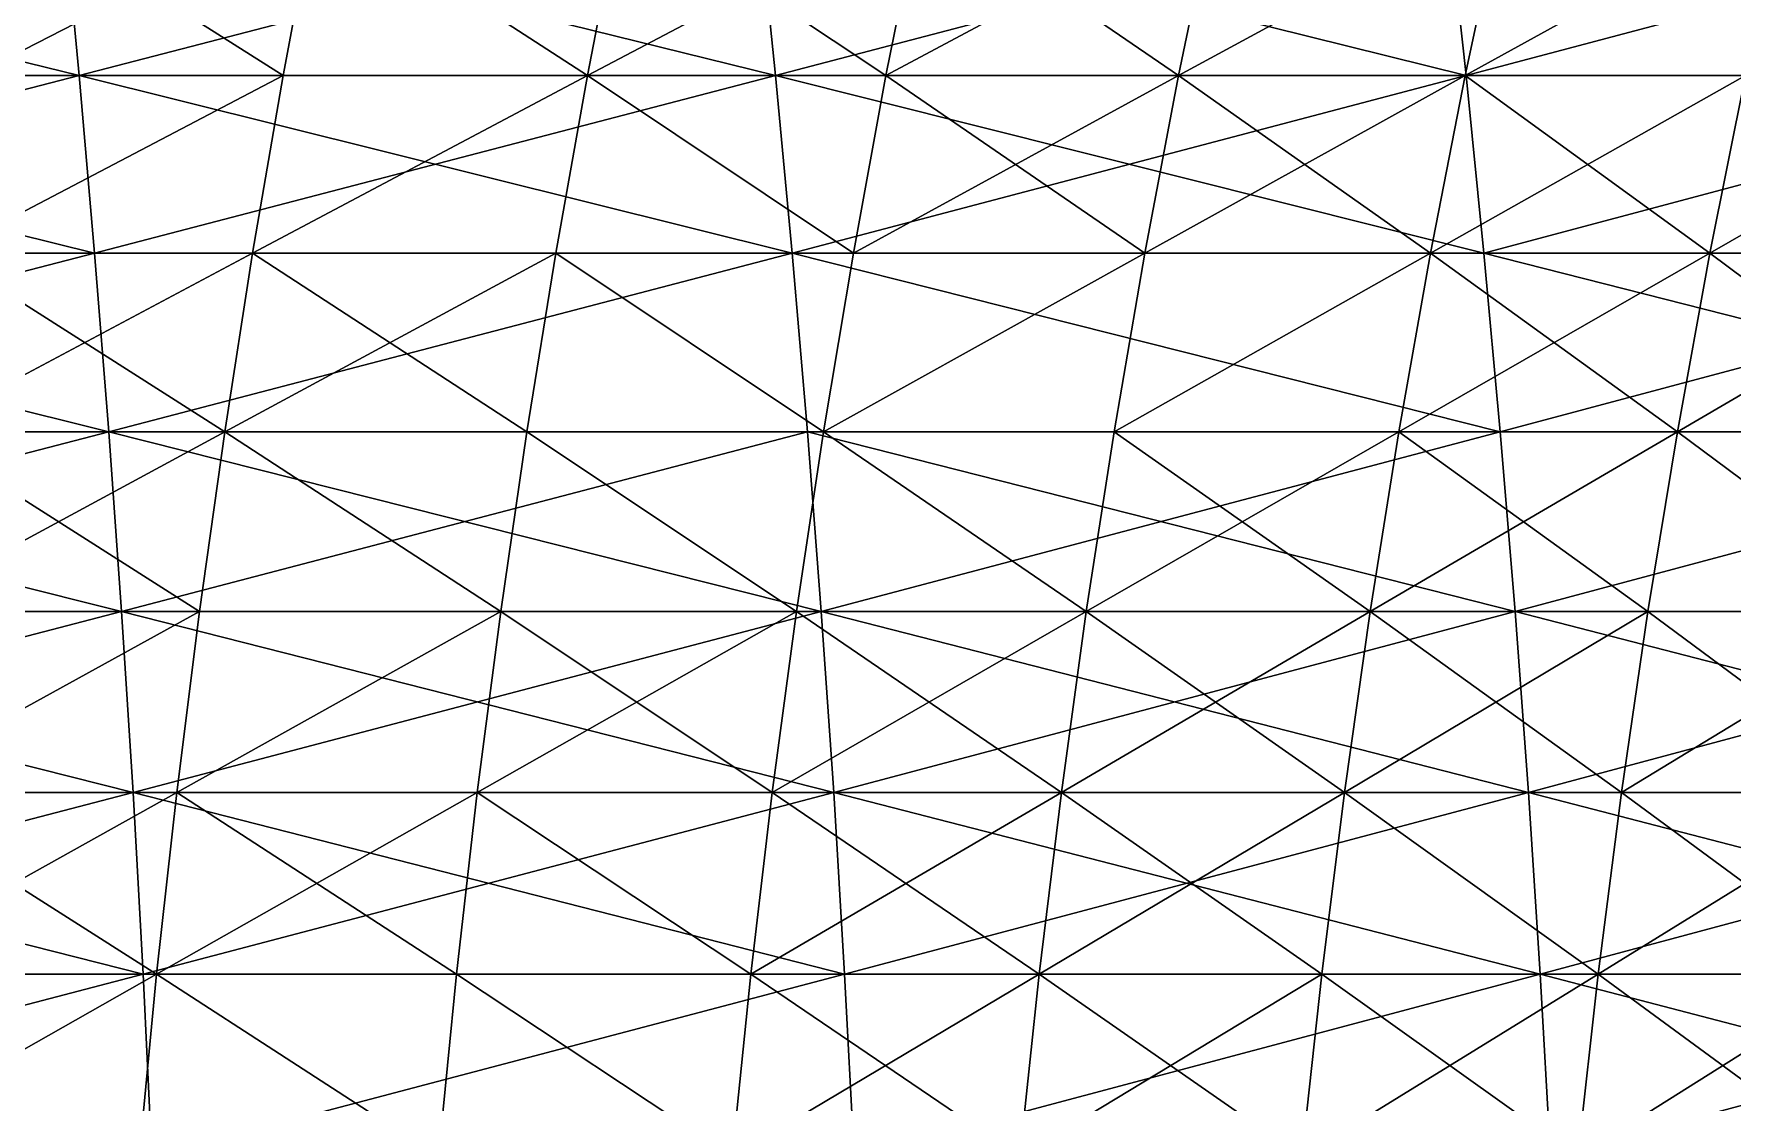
# Model space of a CAD drawing. Header units: millimetres. Extents: x -3250 to 8000, y -3250 to 3250.
# Drawn here: x 5727.9 to 5911, y 125.1 to 240.3 of the extents above; entities that cross this region are included whole.
import ezdxf

# ---------------------------------------------------------------- set-up
doc = ezdxf.new("R2010")
doc.units = ezdxf.units.MM
doc.header["$MEASUREMENT"] = 0
doc.layers.add('MESH_3D', color=2, linetype='CONTINUOUS')

msp = doc.modelspace()

# ---------------------------------------------------------------- linework, layer by layer
at = {"layer": 'MESH_3D'}
for points in [[(5655.41, 254.79, 559.7), (5730.94, 254.79, 581.97), (5732.74, 235.8, 576.13)], [(5655.41, 254.79, 559.7), (5732.74, 235.8, 576.13), (5657.06, 235.8, 553.82)], [(5730.94, 254.79, 26118.03), (5655.41, 254.79, 26140.3), (5657.06, 235.8, 26146.18)], [(5730.94, 254.79, 26118.03), (5657.06, 235.8, 26146.18), (5732.74, 235.8, 26123.87)], [(5721.33, 235.8, 2248.65), (5754.74, 235.8, 2272.04), (5758.31, 254.79, 2267.08)], [(5721.33, 235.8, 2248.65), (5758.31, 254.79, 2267.08), (5724.78, 254.79, 2243.6)], [(5754.74, 235.8, 24427.96), (5721.33, 235.8, 24451.35), (5724.78, 254.79, 24456.4)], [(5754.74, 235.8, 24427.96), (5724.78, 254.79, 24456.4), (5758.31, 254.79, 24432.92)], [(5730.94, 254.79, 581.97), (5805.89, 254.79, 606.12), (5732.74, 235.8, 576.13)], [(5807.84, 235.8, 26099.68), (5730.94, 254.79, 26118.03), (5732.74, 235.8, 26123.87)], [(5805.89, 254.79, 26093.88), (5730.94, 254.79, 26118.03), (5807.84, 235.8, 26099.68)], [(5732.74, 235.8, 576.13), (5805.89, 254.79, 606.12), (5807.84, 235.8, 600.32)], [(5754.74, 235.8, 2272.04), (5787.55, 235.8, 2296.26), (5758.31, 254.79, 2267.08)], [(5787.55, 235.8, 24403.74), (5754.74, 235.8, 24427.96), (5758.31, 254.79, 24432.92)], [(5758.31, 254.79, 2267.08), (5787.55, 235.8, 2296.26), (5791.24, 254.79, 2291.38)], [(5787.55, 235.8, 24403.74), (5758.31, 254.79, 24432.92), (5791.24, 254.79, 24408.62)], [(5787.55, 235.8, 2296.26), (5819.74, 235.8, 2321.28), (5823.56, 254.79, 2316.5)], [(5787.55, 235.8, 2296.26), (5823.56, 254.79, 2316.5), (5791.24, 254.79, 2291.38)], [(5819.74, 235.8, 24378.72), (5787.55, 235.8, 24403.74), (5791.24, 254.79, 24408.62)], [(5819.74, 235.8, 24378.72), (5791.24, 254.79, 24408.62), (5823.56, 254.79, 24383.5)], [(5805.89, 254.79, 606.12), (5880.22, 254.79, 632.13), (5882.31, 235.8, 626.38)], [(5805.89, 254.79, 606.12), (5882.31, 235.8, 626.38), (5807.84, 235.8, 600.32)], [(5880.22, 254.79, 26067.87), (5805.89, 254.79, 26093.88), (5807.84, 235.8, 26099.68)], [(5880.22, 254.79, 26067.87), (5807.84, 235.8, 26099.68), (5882.31, 235.8, 26073.62)], [(5819.74, 235.8, 2321.28), (5851.31, 235.8, 2347.1), (5855.24, 254.79, 2342.42)], [(5819.74, 235.8, 2321.28), (5855.24, 254.79, 2342.42), (5823.56, 254.79, 2316.5)], [(5851.31, 235.8, 24352.9), (5819.74, 235.8, 24378.72), (5823.56, 254.79, 24383.5)], [(5851.31, 235.8, 24352.9), (5823.56, 254.79, 24383.5), (5855.24, 254.79, 24357.58)], [(5851.31, 235.8, 2347.1), (5886.26, 254.79, 2369.12), (5855.24, 254.79, 2342.42)], [(5851.31, 235.8, 2347.1), (5882.21, 235.8, 2373.7), (5886.26, 254.79, 2369.12)], [(5886.26, 254.79, 24330.88), (5851.31, 235.8, 24352.9), (5855.24, 254.79, 24357.58)], [(5882.21, 235.8, 24326.3), (5851.31, 235.8, 24352.9), (5886.26, 254.79, 24330.88)], [(5880.22, 254.79, 632.13), (5953.87, 254.79, 659.98), (5956.11, 235.8, 654.29)], [(5880.22, 254.79, 632.13), (5956.11, 235.8, 654.29), (5882.31, 235.8, 626.38)], [(5953.87, 254.79, 26040.02), (5880.22, 254.79, 26067.87), (5882.31, 235.8, 26073.62)], [(5882.21, 235.8, 2373.7), (5916.61, 254.79, 2396.58), (5886.26, 254.79, 2369.12)], [(5882.21, 235.8, 2373.7), (5912.45, 235.8, 2401.06), (5916.61, 254.79, 2396.58)], [(5916.61, 254.79, 24303.42), (5882.21, 235.8, 24326.3), (5886.26, 254.79, 24330.88)], [(5912.45, 235.8, 24298.94), (5882.21, 235.8, 24326.3), (5916.61, 254.79, 24303.42)], [(5953.87, 254.79, 26040.02), (5882.31, 235.8, 26073.62), (5956.11, 235.8, 26045.71)], [(5657.06, 235.8, 553.82), (5732.74, 235.8, 576.13), (5734.4, 216.67, 570.74)], [(5657.06, 235.8, 553.82), (5734.4, 216.67, 570.74), (5658.59, 216.67, 548.39)], [(5732.74, 235.8, 26123.87), (5657.06, 235.8, 26146.18), (5658.59, 216.67, 26151.61)], [(5732.74, 235.8, 26123.87), (5658.59, 216.67, 26151.61), (5734.4, 216.67, 26129.26)], [(5718.16, 216.67, 2253.31), (5751.44, 216.67, 2276.62), (5754.74, 235.8, 2272.04)], [(5718.16, 216.67, 2253.31), (5754.74, 235.8, 2272.04), (5721.33, 235.8, 2248.65)], [(5754.74, 235.8, 24427.96), (5718.16, 216.67, 24446.69), (5721.33, 235.8, 24451.35)], [(5751.44, 216.67, 24423.38), (5718.16, 216.67, 24446.69), (5754.74, 235.8, 24427.96)], [(5732.74, 235.8, 576.13), (5807.84, 235.8, 600.32), (5809.63, 216.67, 594.98)], [(5732.74, 235.8, 576.13), (5809.63, 216.67, 594.98), (5734.4, 216.67, 570.74)], [(5807.84, 235.8, 26099.68), (5732.74, 235.8, 26123.87), (5734.4, 216.67, 26129.26)], [(5807.84, 235.8, 26099.68), (5734.4, 216.67, 26129.26), (5809.63, 216.67, 26105.02)], [(5751.44, 216.67, 2276.62), (5784.14, 216.67, 2300.75), (5787.55, 235.8, 2296.26)], [(5751.44, 216.67, 2276.62), (5787.55, 235.8, 2296.26), (5754.74, 235.8, 2272.04)], [(5787.55, 235.8, 24403.74), (5751.44, 216.67, 24423.38), (5754.74, 235.8, 24427.96)], [(5784.14, 216.67, 24399.25), (5751.44, 216.67, 24423.38), (5787.55, 235.8, 24403.74)], [(5784.14, 216.67, 2300.75), (5816.23, 216.67, 2325.69), (5787.55, 235.8, 2296.26)], [(5816.23, 216.67, 24374.31), (5784.14, 216.67, 24399.25), (5787.55, 235.8, 24403.74)], [(5787.55, 235.8, 2296.26), (5816.23, 216.67, 2325.69), (5819.74, 235.8, 2321.28)], [(5816.23, 216.67, 24374.31), (5787.55, 235.8, 24403.74), (5819.74, 235.8, 24378.72)], [(5807.84, 235.8, 600.32), (5884.24, 216.67, 621.08), (5809.63, 216.67, 594.98)], [(5807.84, 235.8, 600.32), (5882.31, 235.8, 626.38), (5884.24, 216.67, 621.08)], [(5882.31, 235.8, 26073.62), (5807.84, 235.8, 26099.68), (5809.63, 216.67, 26105.02)], [(5882.31, 235.8, 26073.62), (5809.63, 216.67, 26105.02), (5884.24, 216.67, 26078.92)], [(5816.23, 216.67, 2325.69), (5847.68, 216.67, 2351.42), (5851.31, 235.8, 2347.1)], [(5816.23, 216.67, 2325.69), (5851.31, 235.8, 2347.1), (5819.74, 235.8, 2321.28)], [(5847.68, 216.67, 24348.58), (5816.23, 216.67, 24374.31), (5819.74, 235.8, 24378.72)], [(5847.68, 216.67, 24348.58), (5819.74, 235.8, 24378.72), (5851.31, 235.8, 24352.9)], [(5847.68, 216.67, 2351.42), (5882.21, 235.8, 2373.7), (5851.31, 235.8, 2347.1)], [(5847.68, 216.67, 2351.42), (5878.48, 216.67, 2377.93), (5882.21, 235.8, 2373.7)], [(5878.48, 216.67, 24322.07), (5847.68, 216.67, 24348.58), (5851.31, 235.8, 24352.9)], [(5878.48, 216.67, 24322.07), (5851.31, 235.8, 24352.9), (5882.21, 235.8, 24326.3)], [(5878.48, 216.67, 2377.93), (5908.61, 216.67, 2405.2), (5882.21, 235.8, 2373.7)], [(5912.45, 235.8, 24298.94), (5878.48, 216.67, 24322.07), (5882.21, 235.8, 24326.3)], [(5908.61, 216.67, 24294.8), (5878.48, 216.67, 24322.07), (5912.45, 235.8, 24298.94)], [(5882.21, 235.8, 2373.7), (5908.61, 216.67, 2405.2), (5912.45, 235.8, 2401.06)], [(5882.31, 235.8, 626.38), (5956.11, 235.8, 654.29), (5884.24, 216.67, 621.08)], [(5956.11, 235.8, 26045.71), (5882.31, 235.8, 26073.62), (5884.24, 216.67, 26078.92)], [(5884.24, 216.67, 621.08), (5956.11, 235.8, 654.29), (5958.17, 216.67, 649.04)], [(5956.11, 235.8, 26045.71), (5884.24, 216.67, 26078.92), (5958.17, 216.67, 26050.96)], [(5908.61, 216.67, 2405.2), (5938.06, 216.67, 2433.21), (5942, 235.8, 2429.17)], [(5908.61, 216.67, 2405.2), (5942, 235.8, 2429.17), (5912.45, 235.8, 2401.06)], [(5938.06, 216.67, 24266.79), (5908.61, 216.67, 24294.8), (5912.45, 235.8, 24298.94)], [(5658.59, 216.67, 548.39), (5734.4, 216.67, 570.74), (5735.92, 197.41, 565.81)], [(5658.59, 216.67, 548.39), (5735.92, 197.41, 565.81), (5659.99, 197.41, 543.42)], [(5734.4, 216.67, 26129.26), (5658.59, 216.67, 26151.61), (5659.99, 197.41, 26156.58)], [(5734.4, 216.67, 26129.26), (5659.99, 197.41, 26156.58), (5735.92, 197.41, 26134.19)], [(5715.25, 197.41, 2257.58), (5751.44, 216.67, 2276.62), (5718.16, 216.67, 2253.31)], [(5715.25, 197.41, 2257.58), (5748.43, 197.41, 2280.81), (5751.44, 216.67, 2276.62)], [(5748.43, 197.41, 24419.19), (5715.25, 197.41, 24442.42), (5718.16, 216.67, 24446.69)], [(5748.43, 197.41, 24419.19), (5718.16, 216.67, 24446.69), (5751.44, 216.67, 24423.38)], [(5734.4, 216.67, 570.74), (5809.63, 216.67, 594.98), (5735.92, 197.41, 565.81)], [(5809.63, 216.67, 26105.02), (5734.4, 216.67, 26129.26), (5735.92, 197.41, 26134.19)], [(5735.92, 197.41, 565.81), (5809.63, 216.67, 594.98), (5811.28, 197.41, 590.08)], [(5809.63, 216.67, 26105.02), (5735.92, 197.41, 26134.19), (5811.28, 197.41, 26109.92)], [(5748.43, 197.41, 2280.81), (5781.02, 197.41, 2304.87), (5751.44, 216.67, 2276.62)], [(5784.14, 216.67, 24399.25), (5748.43, 197.41, 24419.19), (5751.44, 216.67, 24423.38)], [(5781.02, 197.41, 24395.13), (5748.43, 197.41, 24419.19), (5784.14, 216.67, 24399.25)], [(5751.44, 216.67, 2276.62), (5781.02, 197.41, 2304.87), (5784.14, 216.67, 2300.75)], [(5781.02, 197.41, 2304.87), (5813.01, 197.41, 2329.73), (5784.14, 216.67, 2300.75)], [(5813.01, 197.41, 24370.27), (5781.02, 197.41, 24395.13), (5784.14, 216.67, 24399.25)], [(5784.14, 216.67, 2300.75), (5813.01, 197.41, 2329.73), (5816.23, 216.67, 2325.69)], [(5813.01, 197.41, 24370.27), (5784.14, 216.67, 24399.25), (5816.23, 216.67, 24374.31)], [(5809.63, 216.67, 594.98), (5886, 197.41, 616.23), (5811.28, 197.41, 590.08)], [(5809.63, 216.67, 594.98), (5884.24, 216.67, 621.08), (5886, 197.41, 616.23)], [(5886, 197.41, 26083.77), (5809.63, 216.67, 26105.02), (5811.28, 197.41, 26109.92)], [(5884.24, 216.67, 26078.92), (5809.63, 216.67, 26105.02), (5886, 197.41, 26083.77)], [(5813.01, 197.41, 2329.73), (5844.36, 197.41, 2355.38), (5847.68, 216.67, 2351.42)], [(5813.01, 197.41, 2329.73), (5847.68, 216.67, 2351.42), (5816.23, 216.67, 2325.69)], [(5847.68, 216.67, 24348.58), (5813.01, 197.41, 24370.27), (5816.23, 216.67, 24374.31)], [(5844.36, 197.41, 24344.62), (5813.01, 197.41, 24370.27), (5847.68, 216.67, 24348.58)], [(5844.36, 197.41, 2355.38), (5875.07, 197.41, 2381.8), (5878.48, 216.67, 2377.93)], [(5844.36, 197.41, 2355.38), (5878.48, 216.67, 2377.93), (5847.68, 216.67, 2351.42)], [(5878.48, 216.67, 24322.07), (5844.36, 197.41, 24344.62), (5847.68, 216.67, 24348.58)], [(5875.07, 197.41, 24318.2), (5844.36, 197.41, 24344.62), (5878.48, 216.67, 24322.07)], [(5875.07, 197.41, 2381.8), (5905.1, 197.41, 2408.98), (5908.61, 216.67, 2405.2)], [(5875.07, 197.41, 2381.8), (5908.61, 216.67, 2405.2), (5878.48, 216.67, 2377.93)], [(5905.1, 197.41, 24291.02), (5875.07, 197.41, 24318.2), (5878.48, 216.67, 24322.07)], [(5905.1, 197.41, 24291.02), (5878.48, 216.67, 24322.07), (5908.61, 216.67, 24294.8)], [(5884.24, 216.67, 621.08), (5958.17, 216.67, 649.04), (5960.05, 197.41, 644.23)], [(5884.24, 216.67, 621.08), (5960.05, 197.41, 644.23), (5886, 197.41, 616.23)], [(5958.17, 216.67, 26050.96), (5884.24, 216.67, 26078.92), (5886, 197.41, 26083.77)], [(5958.17, 216.67, 26050.96), (5886, 197.41, 26083.77), (5960.05, 197.41, 26055.77)], [(5905.1, 197.41, 2408.98), (5934.45, 197.41, 2436.9), (5938.06, 216.67, 2433.21)], [(5905.1, 197.41, 2408.98), (5938.06, 216.67, 2433.21), (5908.61, 216.67, 2405.2)], [(5934.45, 197.41, 24263.1), (5905.1, 197.41, 24291.02), (5908.61, 216.67, 24294.8)], [(5934.45, 197.41, 24263.1), (5908.61, 216.67, 24294.8), (5938.06, 216.67, 24266.79)], [(5659.99, 197.41, 543.42), (5735.92, 197.41, 565.81), (5737.3, 178.02, 561.33)], [(5659.99, 197.41, 543.42), (5737.3, 178.02, 561.33), (5661.26, 178.02, 538.91)], [(5735.92, 197.41, 26134.19), (5659.99, 197.41, 26156.58), (5661.26, 178.02, 26161.09)], [(5735.92, 197.41, 26134.19), (5661.26, 178.02, 26161.09), (5737.3, 178.02, 26138.67)], [(5712.61, 178.02, 2261.45), (5745.7, 178.02, 2284.61), (5748.43, 197.41, 2280.81)], [(5712.61, 178.02, 2261.45), (5748.43, 197.41, 2280.81), (5715.25, 197.41, 2257.58)], [(5745.7, 178.02, 24415.39), (5712.61, 178.02, 24438.55), (5715.25, 197.41, 24442.42)], [(5745.7, 178.02, 24415.39), (5715.25, 197.41, 24442.42), (5748.43, 197.41, 24419.19)], [(5735.92, 197.41, 565.81), (5811.28, 197.41, 590.08), (5812.77, 178.02, 585.65)], [(5735.92, 197.41, 565.81), (5812.77, 178.02, 585.65), (5737.3, 178.02, 561.33)], [(5811.28, 197.41, 26109.92), (5735.92, 197.41, 26134.19), (5737.3, 178.02, 26138.67)], [(5811.28, 197.41, 26109.92), (5737.3, 178.02, 26138.67), (5812.77, 178.02, 26114.35)], [(5745.7, 178.02, 2284.61), (5778.2, 178.02, 2308.6), (5748.43, 197.41, 2280.81)], [(5778.2, 178.02, 24391.4), (5745.7, 178.02, 24415.39), (5748.43, 197.41, 24419.19)], [(5748.43, 197.41, 2280.81), (5778.2, 178.02, 2308.6), (5781.02, 197.41, 2304.87)], [(5778.2, 178.02, 24391.4), (5748.43, 197.41, 24419.19), (5781.02, 197.41, 24395.13)], [(5778.2, 178.02, 2308.6), (5810.09, 178.02, 2333.39), (5781.02, 197.41, 2304.87)], [(5810.09, 178.02, 24366.61), (5778.2, 178.02, 24391.4), (5781.02, 197.41, 24395.13)], [(5781.02, 197.41, 2304.87), (5810.09, 178.02, 2333.39), (5813.01, 197.41, 2329.73)], [(5810.09, 178.02, 24366.61), (5781.02, 197.41, 24395.13), (5813.01, 197.41, 24370.27)], [(5810.09, 178.02, 2333.39), (5841.35, 178.02, 2358.96), (5813.01, 197.41, 2329.73)], [(5841.35, 178.02, 24341.04), (5810.09, 178.02, 24366.61), (5813.01, 197.41, 24370.27)], [(5811.28, 197.41, 590.08), (5887.6, 178.02, 611.83), (5812.77, 178.02, 585.65)], [(5811.28, 197.41, 590.08), (5886, 197.41, 616.23), (5887.6, 178.02, 611.83)], [(5886, 197.41, 26083.77), (5811.28, 197.41, 26109.92), (5812.77, 178.02, 26114.35)], [(5886, 197.41, 26083.77), (5812.77, 178.02, 26114.35), (5887.6, 178.02, 26088.17)], [(5813.01, 197.41, 2329.73), (5841.35, 178.02, 2358.96), (5844.36, 197.41, 2355.38)], [(5841.35, 178.02, 24341.04), (5813.01, 197.41, 24370.27), (5844.36, 197.41, 24344.62)], [(5841.35, 178.02, 2358.96), (5875.07, 197.41, 2381.8), (5844.36, 197.41, 2355.38)], [(5841.35, 178.02, 2358.96), (5871.97, 178.02, 2385.31), (5875.07, 197.41, 2381.8)], [(5871.97, 178.02, 24314.69), (5841.35, 178.02, 24341.04), (5844.36, 197.41, 24344.62)], [(5871.97, 178.02, 24314.69), (5844.36, 197.41, 24344.62), (5875.07, 197.41, 24318.2)], [(5871.97, 178.02, 2385.31), (5901.92, 178.02, 2412.41), (5905.1, 197.41, 2408.98)], [(5871.97, 178.02, 2385.31), (5905.1, 197.41, 2408.98), (5875.07, 197.41, 2381.8)], [(5901.92, 178.02, 24287.59), (5871.97, 178.02, 24314.69), (5875.07, 197.41, 24318.2)], [(5901.92, 178.02, 24287.59), (5875.07, 197.41, 24318.2), (5905.1, 197.41, 24291.02)], [(5886, 197.41, 616.23), (5960.05, 197.41, 644.23), (5887.6, 178.02, 611.83)], [(5960.05, 197.41, 26055.77), (5886, 197.41, 26083.77), (5887.6, 178.02, 26088.17)], [(5887.6, 178.02, 611.83), (5960.05, 197.41, 644.23), (5961.76, 178.02, 639.88)], [(5960.05, 197.41, 26055.77), (5887.6, 178.02, 26088.17), (5961.76, 178.02, 26060.12)], [(5901.92, 178.02, 2412.41), (5931.18, 178.02, 2440.25), (5905.1, 197.41, 2408.98)], [(5931.18, 178.02, 24259.75), (5901.92, 178.02, 24287.59), (5905.1, 197.41, 24291.02)], [(5905.1, 197.41, 2408.98), (5931.18, 178.02, 2440.25), (5934.45, 197.41, 2436.9)], [(5931.18, 178.02, 24259.75), (5905.1, 197.41, 24291.02), (5934.45, 197.41, 24263.1)], [(5661.26, 178.02, 538.91), (5738.54, 158.52, 557.32), (5662.39, 158.52, 534.87)], [(5661.26, 178.02, 538.91), (5737.3, 178.02, 561.33), (5738.54, 158.52, 557.32)], [(5737.3, 178.02, 26138.67), (5661.26, 178.02, 26161.09), (5662.39, 158.52, 26165.13)], [(5737.3, 178.02, 26138.67), (5662.39, 158.52, 26165.13), (5738.54, 158.52, 26142.68)], [(5710.25, 158.52, 2264.91), (5745.7, 178.02, 2284.61), (5712.61, 178.02, 2261.45)], [(5710.25, 158.52, 2264.91), (5743.25, 158.52, 2288.02), (5745.7, 178.02, 2284.61)], [(5745.7, 178.02, 24415.39), (5710.25, 158.52, 24435.09), (5712.61, 178.02, 24438.55)], [(5743.25, 158.52, 24411.98), (5710.25, 158.52, 24435.09), (5745.7, 178.02, 24415.39)], [(5737.3, 178.02, 561.33), (5814.11, 158.52, 581.67), (5738.54, 158.52, 557.32)], [(5737.3, 178.02, 561.33), (5812.77, 178.02, 585.65), (5814.11, 158.52, 581.67)], [(5812.77, 178.02, 26114.35), (5737.3, 178.02, 26138.67), (5738.54, 158.52, 26142.68)], [(5812.77, 178.02, 26114.35), (5738.54, 158.52, 26142.68), (5814.11, 158.52, 26118.33)], [(5743.25, 158.52, 2288.02), (5778.2, 178.02, 2308.6), (5745.7, 178.02, 2284.61)], [(5743.25, 158.52, 2288.02), (5775.66, 158.52, 2311.94), (5778.2, 178.02, 2308.6)], [(5778.2, 178.02, 24391.4), (5743.25, 158.52, 24411.98), (5745.7, 178.02, 24415.39)], [(5775.66, 158.52, 24388.06), (5743.25, 158.52, 24411.98), (5778.2, 178.02, 24391.4)], [(5775.66, 158.52, 2311.94), (5810.09, 178.02, 2333.39), (5778.2, 178.02, 2308.6)], [(5775.66, 158.52, 2311.94), (5807.47, 158.52, 2336.67), (5810.09, 178.02, 2333.39)], [(5807.47, 158.52, 24363.33), (5775.66, 158.52, 24388.06), (5778.2, 178.02, 24391.4)], [(5807.47, 158.52, 24363.33), (5778.2, 178.02, 24391.4), (5810.09, 178.02, 24366.61)], [(5807.47, 158.52, 2336.67), (5838.66, 158.52, 2362.18), (5810.09, 178.02, 2333.39)], [(5841.35, 178.02, 24341.04), (5807.47, 158.52, 24363.33), (5810.09, 178.02, 24366.61)], [(5838.66, 158.52, 24337.82), (5807.47, 158.52, 24363.33), (5841.35, 178.02, 24341.04)], [(5810.09, 178.02, 2333.39), (5838.66, 158.52, 2362.18), (5841.35, 178.02, 2358.96)], [(5812.77, 178.02, 585.65), (5887.6, 178.02, 611.83), (5889.04, 158.52, 607.89)], [(5812.77, 178.02, 585.65), (5889.04, 158.52, 607.89), (5814.11, 158.52, 581.67)], [(5887.6, 178.02, 26088.17), (5812.77, 178.02, 26114.35), (5814.11, 158.52, 26118.33)], [(5887.6, 178.02, 26088.17), (5814.11, 158.52, 26118.33), (5889.04, 158.52, 26092.11)], [(5838.66, 158.52, 2362.18), (5869.19, 158.52, 2388.46), (5871.97, 178.02, 2385.31)], [(5838.66, 158.52, 2362.18), (5871.97, 178.02, 2385.31), (5841.35, 178.02, 2358.96)], [(5869.19, 158.52, 24311.54), (5838.66, 158.52, 24337.82), (5841.35, 178.02, 24341.04)], [(5869.19, 158.52, 24311.54), (5841.35, 178.02, 24341.04), (5871.97, 178.02, 24314.69)], [(5869.19, 158.52, 2388.46), (5899.07, 158.52, 2415.49), (5901.92, 178.02, 2412.41)], [(5869.19, 158.52, 2388.46), (5901.92, 178.02, 2412.41), (5871.97, 178.02, 2385.31)], [(5899.07, 158.52, 24284.51), (5869.19, 158.52, 24311.54), (5871.97, 178.02, 24314.69)], [(5899.07, 158.52, 24284.51), (5871.97, 178.02, 24314.69), (5901.92, 178.02, 24287.59)], [(5887.6, 178.02, 611.83), (5961.76, 178.02, 639.88), (5963.3, 158.52, 635.97)], [(5887.6, 178.02, 611.83), (5963.3, 158.52, 635.97), (5889.04, 158.52, 607.89)], [(5961.76, 178.02, 26060.12), (5887.6, 178.02, 26088.17), (5889.04, 158.52, 26092.11)], [(5961.76, 178.02, 26060.12), (5889.04, 158.52, 26092.11), (5963.3, 158.52, 26064.03)], [(5899.07, 158.52, 2415.49), (5928.25, 158.52, 2443.26), (5901.92, 178.02, 2412.41)], [(5931.18, 178.02, 24259.75), (5899.07, 158.52, 24284.51), (5901.92, 178.02, 24287.59)], [(5928.25, 158.52, 24256.74), (5899.07, 158.52, 24284.51), (5931.18, 178.02, 24259.75)], [(5901.92, 178.02, 2412.41), (5928.25, 158.52, 2443.26), (5931.18, 178.02, 2440.25)], [(5662.39, 158.52, 534.87), (5739.63, 138.92, 553.78), (5663.4, 138.92, 531.3)], [(5662.39, 158.52, 534.87), (5738.54, 158.52, 557.32), (5739.63, 138.92, 553.78)], [(5738.54, 158.52, 26142.68), (5662.39, 158.52, 26165.13), (5663.4, 138.92, 26168.7)], [(5738.54, 158.52, 26142.68), (5663.4, 138.92, 26168.7), (5739.63, 138.92, 26146.22)], [(5708.16, 138.92, 2267.98), (5743.25, 158.52, 2288.02), (5710.25, 158.52, 2264.91)], [(5708.16, 138.92, 2267.98), (5741.08, 138.92, 2291.03), (5743.25, 158.52, 2288.02)], [(5741.08, 138.92, 24408.97), (5708.16, 138.92, 24432.02), (5710.25, 158.52, 24435.09)], [(5741.08, 138.92, 24408.97), (5710.25, 158.52, 24435.09), (5743.25, 158.52, 24411.98)], [(5738.54, 158.52, 557.32), (5814.11, 158.52, 581.67), (5815.29, 138.92, 578.15)], [(5738.54, 158.52, 557.32), (5815.29, 138.92, 578.15), (5739.63, 138.92, 553.78)], [(5814.11, 158.52, 26118.33), (5738.54, 158.52, 26142.68), (5739.63, 138.92, 26146.22)], [(5814.11, 158.52, 26118.33), (5739.63, 138.92, 26146.22), (5815.29, 138.92, 26121.85)], [(5741.08, 138.92, 2291.03), (5773.43, 138.92, 2314.9), (5775.66, 158.52, 2311.94)], [(5741.08, 138.92, 2291.03), (5775.66, 158.52, 2311.94), (5743.25, 158.52, 2288.02)], [(5773.43, 138.92, 24385.1), (5741.08, 138.92, 24408.97), (5743.25, 158.52, 24411.98)], [(5773.43, 138.92, 24385.1), (5743.25, 158.52, 24411.98), (5775.66, 158.52, 24388.06)], [(5773.43, 138.92, 2314.9), (5805.16, 138.92, 2339.57), (5775.66, 158.52, 2311.94)], [(5805.16, 138.92, 24360.43), (5773.43, 138.92, 24385.1), (5775.66, 158.52, 24388.06)], [(5775.66, 158.52, 2311.94), (5805.16, 138.92, 2339.57), (5807.47, 158.52, 2336.67)], [(5805.16, 138.92, 24360.43), (5775.66, 158.52, 24388.06), (5807.47, 158.52, 24363.33)], [(5805.16, 138.92, 2339.57), (5838.66, 158.52, 2362.18), (5807.47, 158.52, 2336.67)], [(5805.16, 138.92, 2339.57), (5836.27, 138.92, 2365.02), (5838.66, 158.52, 2362.18)], [(5836.27, 138.92, 24334.98), (5805.16, 138.92, 24360.43), (5807.47, 158.52, 24363.33)], [(5836.27, 138.92, 24334.98), (5807.47, 158.52, 24363.33), (5838.66, 158.52, 24337.82)], [(5814.11, 158.52, 581.67), (5890.31, 138.92, 604.4), (5815.29, 138.92, 578.15)], [(5814.11, 158.52, 581.67), (5889.04, 158.52, 607.89), (5890.31, 138.92, 604.4)], [(5889.04, 158.52, 26092.11), (5814.11, 158.52, 26118.33), (5815.29, 138.92, 26121.85)], [(5889.04, 158.52, 26092.11), (5815.29, 138.92, 26121.85), (5890.31, 138.92, 26095.6)], [(5836.27, 138.92, 2365.02), (5869.19, 158.52, 2388.46), (5838.66, 158.52, 2362.18)], [(5836.27, 138.92, 2365.02), (5866.74, 138.92, 2391.24), (5869.19, 158.52, 2388.46)], [(5866.74, 138.92, 24308.76), (5836.27, 138.92, 24334.98), (5838.66, 158.52, 24337.82)], [(5866.74, 138.92, 24308.76), (5838.66, 158.52, 24337.82), (5869.19, 158.52, 24311.54)], [(5866.74, 138.92, 2391.24), (5896.54, 138.92, 2418.21), (5869.19, 158.52, 2388.46)], [(5896.54, 138.92, 24281.79), (5866.74, 138.92, 24308.76), (5869.19, 158.52, 24311.54)], [(5869.19, 158.52, 2388.46), (5896.54, 138.92, 2418.21), (5899.07, 158.52, 2415.49)], [(5896.54, 138.92, 24281.79), (5869.19, 158.52, 24311.54), (5899.07, 158.52, 24284.51)], [(5889.04, 158.52, 607.89), (5964.65, 138.92, 632.52), (5890.31, 138.92, 604.4)], [(5889.04, 158.52, 607.89), (5963.3, 158.52, 635.97), (5964.65, 138.92, 632.52)], [(5963.3, 158.52, 26064.03), (5889.04, 158.52, 26092.11), (5890.31, 138.92, 26095.6)], [(5963.3, 158.52, 26064.03), (5890.31, 138.92, 26095.6), (5964.65, 138.92, 26067.48)], [(5896.54, 138.92, 2418.21), (5928.25, 158.52, 2443.26), (5899.07, 158.52, 2415.49)], [(5896.54, 138.92, 2418.21), (5925.67, 138.92, 2445.91), (5928.25, 158.52, 2443.26)], [(5925.67, 138.92, 24254.09), (5896.54, 138.92, 24281.79), (5899.07, 158.52, 24284.51)], [(5925.67, 138.92, 24254.09), (5899.07, 158.52, 24284.51), (5928.25, 158.52, 24256.74)], [(5663.4, 138.92, 531.3), (5740.58, 119.23, 550.71), (5664.27, 119.23, 528.2)], [(5663.4, 138.92, 531.3), (5739.63, 138.92, 553.78), (5740.58, 119.23, 550.71)], [(5739.63, 138.92, 26146.22), (5663.4, 138.92, 26168.7), (5664.27, 119.23, 26171.8)], [(5739.63, 138.92, 26146.22), (5664.27, 119.23, 26171.8), (5740.58, 119.23, 26149.29)], [(5706.35, 119.23, 2270.64), (5739.21, 119.23, 2293.64), (5741.08, 138.92, 2291.03)], [(5706.35, 119.23, 2270.64), (5741.08, 138.92, 2291.03), (5708.16, 138.92, 2267.98)], [(5741.08, 138.92, 24408.97), (5706.35, 119.23, 24429.36), (5708.16, 138.92, 24432.02)], [(5739.21, 119.23, 24406.36), (5706.35, 119.23, 24429.36), (5741.08, 138.92, 24408.97)], [(5739.21, 119.23, 2293.64), (5771.48, 119.23, 2317.47), (5741.08, 138.92, 2291.03)], [(5771.48, 119.23, 24382.53), (5739.21, 119.23, 24406.36), (5741.08, 138.92, 24408.97)], [(5739.63, 138.92, 553.78), (5815.29, 138.92, 578.15), (5740.58, 119.23, 550.71)], [(5815.29, 138.92, 26121.85), (5739.63, 138.92, 26146.22), (5740.58, 119.23, 26149.29)], [(5740.58, 119.23, 550.71), (5815.29, 138.92, 578.15), (5816.31, 119.23, 575.1)], [(5815.29, 138.92, 26121.85), (5740.58, 119.23, 26149.29), (5816.31, 119.23, 26124.9)], [(5741.08, 138.92, 2291.03), (5771.48, 119.23, 2317.47), (5773.43, 138.92, 2314.9)], [(5771.48, 119.23, 24382.53), (5741.08, 138.92, 24408.97), (5773.43, 138.92, 24385.1)], [(5771.48, 119.23, 2317.47), (5803.15, 119.23, 2342.08), (5773.43, 138.92, 2314.9)], [(5803.15, 119.23, 24357.92), (5771.48, 119.23, 24382.53), (5773.43, 138.92, 24385.1)], [(5773.43, 138.92, 2314.9), (5803.15, 119.23, 2342.08), (5805.16, 138.92, 2339.57)], [(5803.15, 119.23, 24357.92), (5773.43, 138.92, 24385.1), (5805.16, 138.92, 24360.43)], [(5803.15, 119.23, 2342.08), (5834.2, 119.23, 2367.48), (5836.27, 138.92, 2365.02)], [(5803.15, 119.23, 2342.08), (5836.27, 138.92, 2365.02), (5805.16, 138.92, 2339.57)], [(5834.2, 119.23, 24332.52), (5803.15, 119.23, 24357.92), (5805.16, 138.92, 24360.43)], [(5834.2, 119.23, 24332.52), (5805.16, 138.92, 24360.43), (5836.27, 138.92, 24334.98)], [(5815.29, 138.92, 578.15), (5890.31, 138.92, 604.4), (5816.31, 119.23, 575.1)], [(5890.31, 138.92, 26095.6), (5815.29, 138.92, 26121.85), (5816.31, 119.23, 26124.9)], [(5816.31, 119.23, 575.1), (5890.31, 138.92, 604.4), (5891.41, 119.23, 601.38)], [(5890.31, 138.92, 26095.6), (5816.31, 119.23, 26124.9), (5891.41, 119.23, 26098.62)], [(5834.2, 119.23, 2367.48), (5866.74, 138.92, 2391.24), (5836.27, 138.92, 2365.02)], [(5834.2, 119.23, 2367.48), (5864.61, 119.23, 2393.65), (5866.74, 138.92, 2391.24)], [(5864.61, 119.23, 24306.35), (5834.2, 119.23, 24332.52), (5836.27, 138.92, 24334.98)], [(5864.61, 119.23, 24306.35), (5836.27, 138.92, 24334.98), (5866.74, 138.92, 24308.76)], [(5864.61, 119.23, 2393.65), (5894.35, 119.23, 2420.57), (5896.54, 138.92, 2418.21)], [(5864.61, 119.23, 2393.65), (5896.54, 138.92, 2418.21), (5866.74, 138.92, 2391.24)], [(5894.35, 119.23, 24279.43), (5864.61, 119.23, 24306.35), (5866.74, 138.92, 24308.76)], [(5894.35, 119.23, 24279.43), (5866.74, 138.92, 24308.76), (5896.54, 138.92, 24281.79)], [(5890.31, 138.92, 604.4), (5964.65, 138.92, 632.52), (5891.41, 119.23, 601.38)], [(5965.83, 119.23, 26070.48), (5890.31, 138.92, 26095.6), (5891.41, 119.23, 26098.62)], [(5964.65, 138.92, 26067.48), (5890.31, 138.92, 26095.6), (5965.83, 119.23, 26070.48)], [(5891.41, 119.23, 601.38), (5964.65, 138.92, 632.52), (5965.83, 119.23, 629.52)], [(5894.35, 119.23, 2420.57), (5923.42, 119.23, 2448.22), (5925.67, 138.92, 2445.91)], [(5894.35, 119.23, 2420.57), (5925.67, 138.92, 2445.91), (5896.54, 138.92, 2418.21)], [(5923.42, 119.23, 24251.78), (5894.35, 119.23, 24279.43), (5896.54, 138.92, 24281.79)], [(5923.42, 119.23, 24251.78), (5896.54, 138.92, 24281.79), (5925.67, 138.92, 24254.09)]]:
    msp.add_3dface(points, dxfattribs=at)

doc.saveas('drawing.dxf')
